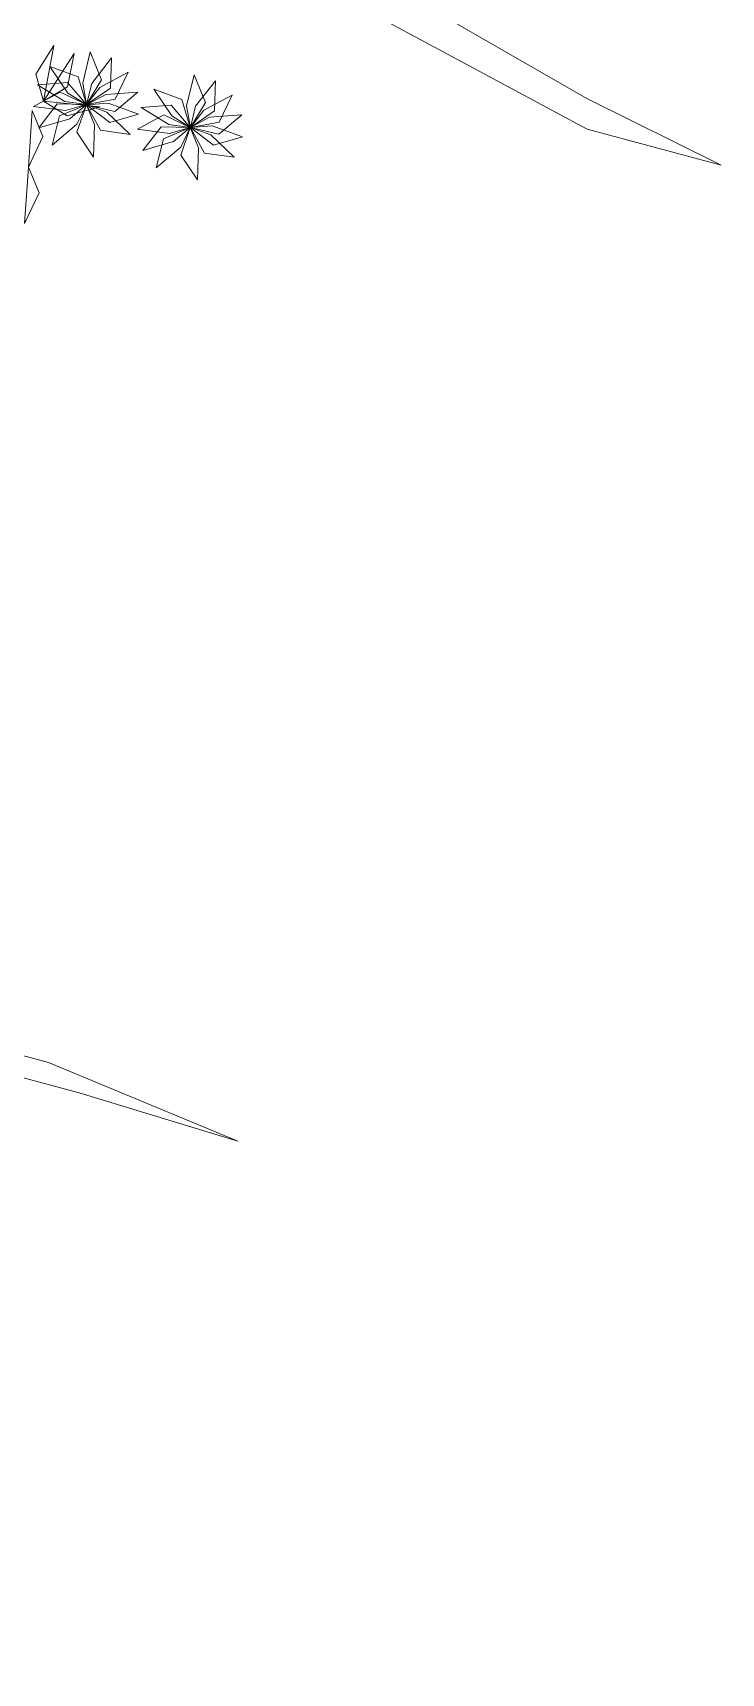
# Model space of a CAD drawing. Header units: inches. Extents: x -422522 to 22891, y -2973 to 414515.
# Drawn here: x 12316.6 to 12389.5, y 11321.7 to 11495.4 of the extents above; entities that cross this region are included whole.
import ezdxf

# ---------------------------------------------------------------- set-up
doc = ezdxf.new("R2010")
doc.units = ezdxf.units.IN
doc.header["$MEASUREMENT"] = 0
doc.layers.add('ARREDAMENTO', color=8, linetype='Continuous', lineweight=13)

msp = doc.modelspace()

# ---------------------------------------------------------------- linework, layer by layer
at = {"layer": 'ARREDAMENTO', "linetype": 'Continuous', "lineweight": 0}
for points in [[(12337.15804, 11505.71189), (12375.27814, 11485.225), (12389.4778, 11481.41076), (12375.26582, 11488.44887), (12335.20157, 11511.50744)], [(12184.06305, 11410.98626), (12214.43116, 11394.33834), (12240.93559, 11376.38604), (12259.08514, 11351.30907), (12270.15949, 11321.69148), (12264.24081, 11351.97363), (12247.38326, 11376.41077), (12264.0807, 11393.88398), (12286.67219, 11387.52278), (12306.16301, 11348.91049), (12290.54819, 11385.60329), (12307.30721, 11386.95714), (12321.50687, 11383.14289), (12338.29053, 11378.04899), (12318.27072, 11386.3544), (12296.97123, 11392.07577), (12281.49189, 11393.30597), (12262.11192, 11402.9034), (12241.56311, 11380.90193), (12212.47468, 11400.1339), (12191.12593, 11418.75076)]]:
    msp.add_lwpolyline(points, dxfattribs=at)
at = {"layer": 'ARREDAMENTO', "lineweight": 0}
for points in [[(12317.71651, 11488.18349), (12316.91664, 11491.03798), (12318.82277, 11494.07846), (12317.71651, 11488.18349)], [(12322.68363, 11493.39373), (12321.87596, 11490.08237), (12322.28008, 11487.8114), (12323.88318, 11490.44655), (12322.68363, 11493.39373)], [(12317.71651, 11488.18349), (12320.26451, 11489.69862), (12320.98147, 11493.21484), (12317.71651, 11488.18349)], [(12318.39438, 11491.84754), (12320.31477, 11489.03159), (12322.27284, 11487.81233), (12321.38722, 11490.76692), (12318.39438, 11491.84754)], [(12324.922, 11492.74441), (12322.83731, 11490.04785), (12322.28279, 11487.80884), (12324.81911, 11489.56413), (12324.922, 11492.74441)], [(12317.08515, 11489.91937), (12319.98486, 11488.12797), (12322.26956, 11487.81053), (12320.25877, 11490.14948), (12317.08515, 11489.91937)], [(12326.70275, 11491.24081), (12323.70149, 11489.62529), (12322.28423, 11487.80539), (12325.31522, 11488.37732), (12326.70275, 11491.24081)], [(12333.68358, 11490.97851), (12332.87591, 11487.66715), (12333.28003, 11485.39617), (12334.88312, 11488.03132), (12333.68358, 11490.97851)], [(12335.92195, 11490.32919), (12333.83725, 11487.63262), (12333.28274, 11485.39361), (12335.81906, 11487.1489), (12335.92195, 11490.32919)], [(12316.67336, 11487.6254), (12320.05101, 11487.16828), (12322.2673, 11487.80757), (12319.47901, 11489.12643), (12316.67336, 11487.6254)], [(12317.71651, 11488.18349), (12320.22801, 11486.60859), (12323.68359, 11487.57647), (12317.71651, 11488.18349)], [(12327.71797, 11489.1429), (12324.3191, 11488.88777), (12322.28415, 11487.80166), (12325.28571, 11487.09133), (12327.71797, 11489.1429)], [(12329.39433, 11489.43231), (12331.31471, 11486.61636), (12333.27279, 11485.3971), (12332.38717, 11488.3517), (12329.39433, 11489.43231)], [(12337.7027, 11488.82558), (12334.70144, 11487.21006), (12333.28418, 11485.39017), (12336.31517, 11485.9621), (12337.7027, 11488.82558)], [(12316.51905, 11487.17142), (12317.65339, 11484.4326), (12316.12319, 11481.18662), (12316.51905, 11487.17142)], [(12317.23022, 11485.36225), (12320.50178, 11486.31847), (12322.26644, 11487.80393), (12319.18278, 11487.87468), (12317.23022, 11485.36225)], [(12318.65944, 11483.52127), (12321.25922, 11485.72548), (12322.26713, 11487.80027), (12319.4213, 11486.61066), (12318.65944, 11483.52127)], [(12323.03834, 11482.25101), (12323.13989, 11485.65793), (12322.27245, 11487.79526), (12321.25226, 11484.88439), (12323.03834, 11482.25101)], [(12326.91239, 11484.6552), (12324.4485, 11487.01034), (12322.27972, 11487.79586), (12323.76029, 11485.08995), (12326.91239, 11484.6552)], [(12327.79213, 11486.81343), (12324.58333, 11487.96281), (12322.28255, 11487.79829), (12324.7357, 11485.92852), (12327.79213, 11486.81343)], [(12327.67331, 11485.21017), (12331.05095, 11484.75306), (12333.26725, 11485.39234), (12330.47896, 11486.71121), (12327.67331, 11485.21017)], [(12328.0851, 11487.50415), (12330.98481, 11485.71274), (12333.26951, 11485.39531), (12331.25871, 11487.73425), (12328.0851, 11487.50415)], [(12338.71792, 11486.72767), (12335.31905, 11486.47254), (12333.2841, 11485.38644), (12336.28566, 11484.67611), (12338.71792, 11486.72767)], [(12328.23017, 11482.94703), (12331.50172, 11483.90325), (12333.26639, 11485.38871), (12330.18273, 11485.45945), (12328.23017, 11482.94703)], [(12329.65938, 11481.10604), (12332.25917, 11483.31025), (12333.26708, 11485.38504), (12330.42124, 11484.19543), (12329.65938, 11481.10604)], [(12334.03829, 11479.83578), (12334.13984, 11483.2427), (12333.27239, 11485.38003), (12332.25221, 11482.46916), (12334.03829, 11479.83578)], [(12337.91234, 11482.23997), (12335.44845, 11484.59511), (12333.27967, 11485.38063), (12334.76023, 11482.67473), (12337.91234, 11482.23997)], [(12338.79207, 11484.39821), (12335.58328, 11485.54758), (12333.2825, 11485.38306), (12335.73565, 11483.5133), (12338.79207, 11484.39821)], [(12316.12319, 11481.18662), (12317.25753, 11478.4478), (12315.72733, 11475.20182), (12316.12319, 11481.18662)]]:
    msp.add_lwpolyline(points, dxfattribs=at)

doc.saveas('drawing.dxf')
